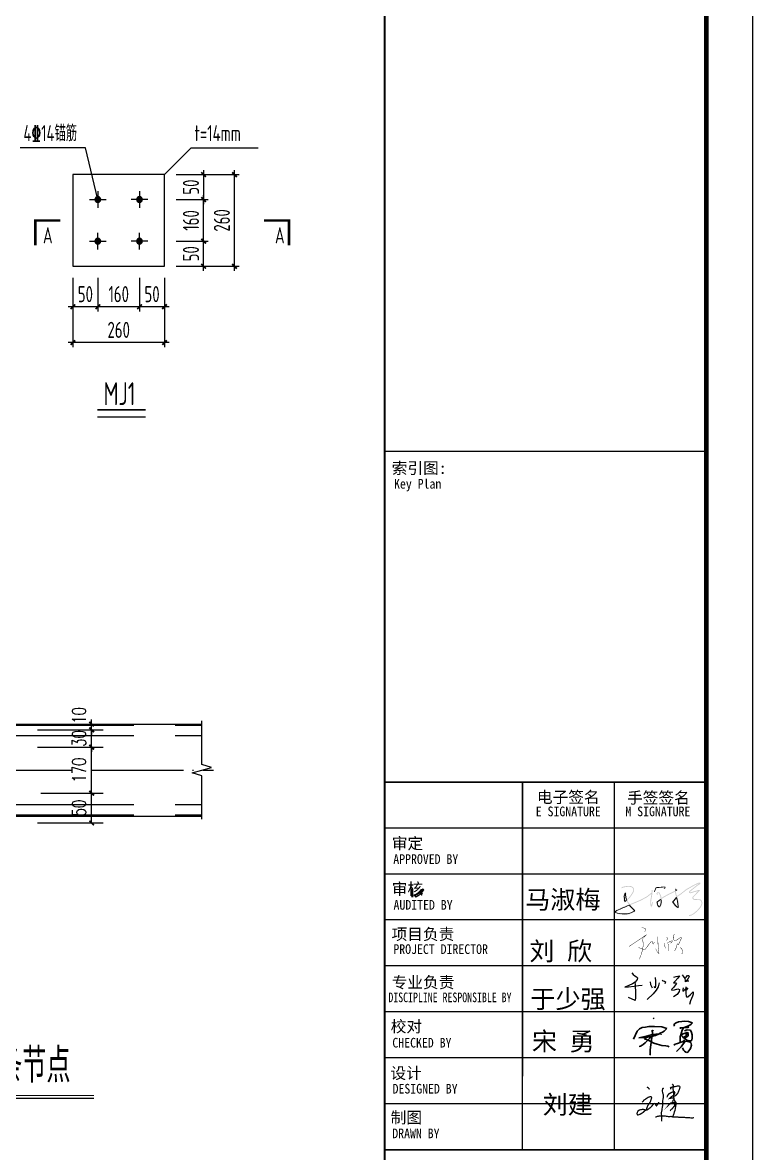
# Model space of a CAD drawing. Extents: x 753177 to 2169292, y -530934 to -273477.
# Drawn here: x 1852903 to 1876718, y -505101 to -468200 of the extents above; entities that cross this region are included whole.
import ezdxf
from ezdxf.enums import TextEntityAlignment as Align

# ---------------------------------------------------------------- set-up
doc = ezdxf.new("R2010")
doc.units = 0
doc.header["$LTSCALE"] = 1500
doc.header["$MEASUREMENT"] = 0
doc.linetypes.add('ACAD_ISO02W100', pattern=[15, 12, -3])
doc.linetypes.add('DOTE', pattern=[2.42, 2, -0.2, 0.02, -0.2])
doc.layers.get('Defpoints').update_dxf_attribs({"color": 252})
for name, color, linetype in [('00-tk', 151, 'Continuous'), ('1', 2, 'Continuous'), ('AXIS', 3, 'Continuous'), ('DIM', 3, 'Continuous'), ('DOTE', 1, 'Continuous'), ('iicon', 7, 'Continuous'), ('NUM', 7, 'Continuous'), ('PUB_TEXT', 7, 'Continuous'), ('TECU', 1, 'Continuous'), ('THIN', 7, 'Continuous'), ('WALL', 7, 'Continuous'), ('XIXIAN', 7, 'Continuous')]:
    doc.layers.add(name, color=color, linetype=linetype)
for name, color, linetype, lineweight in [('TK', 252, 'Continuous', 13), ('TK-签名', 70, 'Continuous', 30), ('功能名称', 255, 'Continuous', 0)]:
    doc.layers.add(name, color=color, linetype=linetype, lineweight=lineweight)
doc.styles.add('_TCH_DIM_T3', font='SIMPLEX', dxfattribs={"width": 0.705882, "bigfont": 'GBCBIG'})
doc.styles.add('DS6HT', font='simhei.ttf', dxfattribs={"width": 0.8})
doc.styles.add('TSSD_Dimension', font='Tssdeng.shx', dxfattribs={"width": 0.7, "bigfont": 'hztxt.shx'})
doc.dimstyles.new('_TCH_ARCH&&150', dxfattribs={"dimtxt": 446.25, "dimasz": 150, "dimexe": 375, "dimexo": 450, "dimgap": 189.375, "dimtad": 1, "dimdec": 0, "dimzin": 0, "dimdsep": 46, "dimtxsty": '_TCH_DIM_T3', "dimblk": 'ARCHTICK', "dimcen": 0.09, "dimclrt": 7, "dimazin": 2, "dimtfac": 1, "dimtdec": 0, "dimtix": 1, "dimtmove": 2, "dimatfit": 3, "dimfxl": 0, "dimtolj": 1, "dimtzin": 0, "dimarcsym": 0})
doc.dimstyles.new('TSSD_150_150', dxfattribs={"dimtxt": 525, "dimasz": 150, "dimexe": 150, "dimexo": 375, "dimgap": 150, "dimtad": 1, "dimdec": 0, "dimzin": 0, "dimdsep": 46, "dimtxsty": 'TSSD_Dimension', "dimblk": 'ARCHTICK', "dimblk1": 'ARCHTICK', "dimblk2": 'ARCHTICK', "dimcen": 0, "dimdle": 150, "dimclrt": 7, "dimadec": 0, "dimazin": 0, "dimtfac": 1, "dimtdec": 0, "dimtix": 1, "dimtmove": 2, "dimatfit": 3, "dimfxl": 0, "dimtolj": 1, "dimtzin": 0, "dimarcsym": 0})

# ---------------------------------------------------------------- blocks, each defined once
blk = doc.blocks.new('_ArchTick')
at = {"color": 0, "linetype": 'ByBlock', "const_width": 0.4}
blk.add_lwpolyline([(-0.5, -0.5), (0.5, 0.5)], dxfattribs=at)
blk = doc.blocks.new('*D724')
at = {"layer": 'Defpoints', "color": 0, "transparency": 16777216}
for p in [(1856719, -476151, 0), (1857534, -476151, 0), (1856719, -477473)]:
    blk.add_point(p, dxfattribs=at)
at = {"layer": 'DIM', "color": 0, "lineweight": -2, "transparency": 16777216}
for p, q in [((1856719, -476526), (1856719, -477623)), ((1857534, -476526), (1857534, -477623)), ((1857684, -477473), (1856569, -477473))]:
    blk.add_line(p, q, dxfattribs=at)
at = {"layer": 'DIM', "color": 0, "lineweight": -2, "transparency": 16777216, "xscale": 150, "yscale": 150, "zscale": 150, "rotation": 180}
blk.add_blockref('_ArchTick', (1856719, -477473), dxfattribs=at)
at = {"layer": 'DIM', "color": 0, "lineweight": -2, "transparency": 16777216, "xscale": 150, "yscale": 150, "zscale": 150}
blk.add_blockref('_ArchTick', (1857534, -477473), dxfattribs=at)
at = {"layer": 'DIM', "color": 7, "transparency": 16777216, "insert": (1857127, -477061), "char_height": 525, "attachment_point": 5, "style": 'TSSD_Dimension'}
blk.add_mtext('\\A1;50', dxfattribs=at)
blk = doc.blocks.new('*D725')
at = {"layer": 'Defpoints', "color": 0, "transparency": 16777216}
for p in [(1854543, -476151, 0), (1857534, -476151, 0), (1854543, -478640)]:
    blk.add_point(p, dxfattribs=at)
at = {"layer": 'DIM', "color": 0, "lineweight": -2, "transparency": 16777216}
for p, q in [((1854543, -476526), (1854543, -478790)), ((1857534, -476526), (1857534, -478790)), ((1857684, -478640), (1854393, -478640))]:
    blk.add_line(p, q, dxfattribs=at)
at = {"layer": 'DIM', "color": 0, "lineweight": -2, "transparency": 16777216, "xscale": 150, "yscale": 150, "zscale": 150, "rotation": 180}
blk.add_blockref('_ArchTick', (1854543, -478640), dxfattribs=at)
at = {"layer": 'DIM', "color": 0, "lineweight": -2, "transparency": 16777216, "xscale": 150, "yscale": 150, "zscale": 150}
blk.add_blockref('_ArchTick', (1857534, -478640), dxfattribs=at)
at = {"layer": 'DIM', "color": 7, "transparency": 16777216, "insert": (1856039, -478227), "char_height": 525, "attachment_point": 5, "style": 'TSSD_Dimension'}
blk.add_mtext('\\A1;260', dxfattribs=at)
blk = doc.blocks.new('*D726')
at = {"layer": 'Defpoints', "color": 0, "transparency": 16777216}
for p in [(1854543, -476151, 0), (1855359, -476151, 0), (1854543, -477473)]:
    blk.add_point(p, dxfattribs=at)
at = {"layer": 'DIM', "color": 0, "lineweight": -2, "transparency": 16777216}
for p, q in [((1854543, -476526), (1854543, -477623)), ((1855359, -476526), (1855359, -477623)), ((1855509, -477473), (1854393, -477473))]:
    blk.add_line(p, q, dxfattribs=at)
at = {"layer": 'DIM', "color": 0, "lineweight": -2, "transparency": 16777216, "xscale": 150, "yscale": 150, "zscale": 150, "rotation": 180}
blk.add_blockref('_ArchTick', (1854543, -477473), dxfattribs=at)
at = {"layer": 'DIM', "color": 0, "lineweight": -2, "transparency": 16777216, "xscale": 150, "yscale": 150, "zscale": 150}
blk.add_blockref('_ArchTick', (1855359, -477473), dxfattribs=at)
at = {"layer": 'DIM', "color": 7, "transparency": 16777216, "insert": (1854951, -477061), "char_height": 525, "attachment_point": 5, "style": 'TSSD_Dimension'}
blk.add_mtext('\\A1;50', dxfattribs=at)
blk = doc.blocks.new('*D727')
at = {"layer": 'Defpoints', "color": 0, "transparency": 16777216}
for p in [(1855359, -476151, 0), (1856719, -476151, 0), (1855359, -477473)]:
    blk.add_point(p, dxfattribs=at)
at = {"layer": 'DIM', "color": 0, "lineweight": -2, "transparency": 16777216}
for p, q in [((1855359, -476526), (1855359, -477623)), ((1856719, -476526), (1856719, -477623)), ((1856869, -477473), (1855209, -477473))]:
    blk.add_line(p, q, dxfattribs=at)
at = {"layer": 'DIM', "color": 0, "lineweight": -2, "transparency": 16777216, "xscale": 150, "yscale": 150, "zscale": 150, "rotation": 180}
blk.add_blockref('_ArchTick', (1855359, -477473), dxfattribs=at)
at = {"layer": 'DIM', "color": 0, "lineweight": -2, "transparency": 16777216, "xscale": 150, "yscale": 150, "zscale": 150}
blk.add_blockref('_ArchTick', (1856719, -477473), dxfattribs=at)
at = {"layer": 'DIM', "color": 7, "transparency": 16777216, "insert": (1856039, -477061), "char_height": 525, "attachment_point": 5, "style": 'TSSD_Dimension'}
blk.add_mtext('\\A1;160', dxfattribs=at)
blk = doc.blocks.new('*D728')
at = {"layer": 'Defpoints', "color": 0, "transparency": 16777216}
for p in [(1857534, -473160, 0), (1857534, -473976, 0), (1858810, -473976)]:
    blk.add_point(p, dxfattribs=at)
at = {"layer": 'DIM', "color": 0, "lineweight": -2, "transparency": 16777216}
for p, q in [((1858810, -473010), (1858810, -474126)), ((1857909, -473160), (1858960, -473160)), ((1857909, -473976), (1858960, -473976))]:
    blk.add_line(p, q, dxfattribs=at)
at = {"layer": 'DIM', "color": 0, "lineweight": -2, "transparency": 16777216, "xscale": 150, "yscale": 150, "zscale": 150}
for p, rotation in [((1858810, -473160), 90), ((1858810, -473976), 270)]:
    blk.add_blockref('_ArchTick', p, dxfattribs=dict(at, rotation=rotation))
at = {"layer": 'DIM', "color": 7, "transparency": 16777216, "insert": (1858397, -473568), "char_height": 525, "attachment_point": 5, "rotation": 90, "style": 'TSSD_Dimension'}
blk.add_mtext('\\A1;50', dxfattribs=at)
blk = doc.blocks.new('*D729')
at = {"layer": 'Defpoints', "color": 0, "transparency": 16777216}
for p in [(1857534, -473976, 0), (1858810, -473976), (1857534, -475335, 0)]:
    blk.add_point(p, dxfattribs=at)
at = {"layer": 'DIM', "color": 0, "lineweight": -2, "transparency": 16777216}
for p, q in [((1857909, -473976), (1858960, -473976)), ((1858810, -475485), (1858810, -473826)), ((1857909, -475335), (1858960, -475335))]:
    blk.add_line(p, q, dxfattribs=at)
at = {"layer": 'DIM', "color": 0, "lineweight": -2, "transparency": 16777216, "xscale": 150, "yscale": 150, "zscale": 150}
for p, rotation in [((1858810, -473976), 90), ((1858810, -475335), 270)]:
    blk.add_blockref('_ArchTick', p, dxfattribs=dict(at, rotation=rotation))
at = {"layer": 'DIM', "color": 7, "transparency": 16777216, "insert": (1858397, -474655), "char_height": 525, "attachment_point": 5, "rotation": 90, "style": 'TSSD_Dimension'}
blk.add_mtext('\\A1;160', dxfattribs=at)
blk = doc.blocks.new('*D730')
at = {"layer": 'Defpoints', "color": 0, "transparency": 16777216}
for p in [(1857534, -475335, 0), (1858810, -475335), (1857534, -476151, 0)]:
    blk.add_point(p, dxfattribs=at)
at = {"layer": 'DIM', "color": 0, "lineweight": -2, "transparency": 16777216}
for p, q in [((1858810, -476301), (1858810, -475185)), ((1857909, -475335), (1858960, -475335)), ((1857909, -476151), (1858960, -476151))]:
    blk.add_line(p, q, dxfattribs=at)
at = {"layer": 'DIM', "color": 0, "lineweight": -2, "transparency": 16777216, "xscale": 150, "yscale": 150, "zscale": 150}
for p, rotation in [((1858810, -475335), 90), ((1858810, -476151), 270)]:
    blk.add_blockref('_ArchTick', p, dxfattribs=dict(at, rotation=rotation))
at = {"layer": 'DIM', "color": 7, "transparency": 16777216, "insert": (1858397, -475743), "char_height": 525, "attachment_point": 5, "rotation": 90, "style": 'TSSD_Dimension'}
blk.add_mtext('\\A1;50', dxfattribs=at)
blk = doc.blocks.new('*D731')
at = {"layer": 'Defpoints', "color": 0, "transparency": 16777216}
for p in [(1857534, -473160, 0), (1859818, -473160), (1857534, -476151, 0)]:
    blk.add_point(p, dxfattribs=at)
at = {"layer": 'DIM', "color": 0, "lineweight": -2, "transparency": 16777216}
for p, q in [((1859818, -476301), (1859818, -473010)), ((1857909, -473160), (1859968, -473160)), ((1857909, -476151), (1859968, -476151))]:
    blk.add_line(p, q, dxfattribs=at)
at = {"layer": 'DIM', "color": 0, "lineweight": -2, "transparency": 16777216, "xscale": 150, "yscale": 150, "zscale": 150}
for p, rotation in [((1859818, -473160), 90), ((1859818, -476151), 270)]:
    blk.add_blockref('_ArchTick', p, dxfattribs=dict(at, rotation=rotation))
at = {"layer": 'DIM', "color": 7, "transparency": 16777216, "insert": (1859406, -474655), "char_height": 525, "attachment_point": 5, "rotation": 90, "style": 'TSSD_Dimension'}
blk.add_mtext('\\A1;260', dxfattribs=at)
blk = doc.blocks.new('*D732')
at = {"layer": 'AXIS', "color": 0, "lineweight": -2, "transparency": 16777216}
for p, q in [((1853500, -493343), (1855531, -493343)), ((1855156, -494318), (1855156, -493343)), ((1853390, -494318), (1855531, -494318))]:
    blk.add_line(p, q, dxfattribs=at)
at = {"layer": 'Defpoints', "color": 0, "transparency": 16777216}
for p in [(1853050, -493343), (1855156, -493343), (1852940, -494318)]:
    blk.add_point(p, dxfattribs=at)
at = {"layer": 'AXIS', "color": 0, "lineweight": -2, "transparency": 16777216, "xscale": 150, "yscale": 150, "zscale": 150}
for p, rotation in [((1855156, -493343), 90), ((1855156, -494318), 270)]:
    blk.add_blockref('_ArchTick', p, dxfattribs=dict(at, rotation=rotation))
at = {"layer": 'AXIS', "color": 7, "transparency": 16777216, "insert": (1854744, -493830), "char_height": 446.2, "attachment_point": 5, "rotation": 90, "style": '_TCH_DIM_T3'}
blk.add_mtext('\\A1;50', dxfattribs=at)
blk = doc.blocks.new('*D733')
at = {"layer": 'AXIS', "color": 0, "lineweight": -2, "transparency": 16777216}
for p, q in [((1853386, -491091), (1855531, -491091)), ((1855156, -491091), (1855156, -490941)), ((1855156, -491279), (1855156, -491091)), ((1854093, -491279), (1855531, -491279)), ((1855156, -491279), (1855156, -491429))]:
    blk.add_line(p, q, dxfattribs=at)
at = {"layer": 'Defpoints', "color": 0, "transparency": 16777216}
for p in [(1852936, -491091), (1855156, -491091), (1853643, -491279)]:
    blk.add_point(p, dxfattribs=at)
at = {"layer": 'AXIS', "color": 0, "lineweight": -2, "transparency": 16777216, "xscale": 150, "yscale": 150, "zscale": 150}
for p, rotation in [((1855156, -491091), 270), ((1855156, -491279), 90)]:
    blk.add_blockref('_ArchTick', p, dxfattribs=dict(at, rotation=rotation))
at = {"layer": 'AXIS', "color": 7, "transparency": 16777216, "insert": (1854744, -490807), "char_height": 446.2, "attachment_point": 5, "rotation": 90, "style": '_TCH_DIM_T3'}
blk.add_mtext('\\A1;10', dxfattribs=at)
blk = doc.blocks.new('*D734')
at = {"layer": 'AXIS', "color": 0, "lineweight": -2, "transparency": 16777216}
for p, q in [((1855156, -491279), (1855156, -491129)), ((1853390, -491279), (1855531, -491279)), ((1855156, -491842), (1855156, -491279)), ((1853390, -491842), (1855531, -491842)), ((1855156, -491842), (1855156, -491992))]:
    blk.add_line(p, q, dxfattribs=at)
at = {"layer": 'Defpoints', "color": 0, "transparency": 16777216}
for p in [(1852940, -491279), (1855156, -491279), (1852940, -491842)]:
    blk.add_point(p, dxfattribs=at)
at = {"layer": 'AXIS', "color": 0, "lineweight": -2, "transparency": 16777216, "xscale": 150, "yscale": 150, "zscale": 150}
for p, rotation in [((1855156, -491279), 270), ((1855156, -491842), 90)]:
    blk.add_blockref('_ArchTick', p, dxfattribs=dict(at, rotation=rotation))
at = {"layer": 'AXIS', "color": 7, "transparency": 16777216, "insert": (1854744, -491560), "char_height": 446.2, "attachment_point": 5, "rotation": 90, "style": '_TCH_DIM_T3'}
blk.add_mtext('\\A1;30', dxfattribs=at)
blk = doc.blocks.new('*D741')
at = {"layer": 'AXIS', "color": 0, "lineweight": -2, "transparency": 16777216}
for p, q in [((1853399, -491842), (1855531, -491842)), ((1855156, -493343), (1855156, -491842)), ((1853510, -493343), (1855531, -493343))]:
    blk.add_line(p, q, dxfattribs=at)
at = {"layer": 'Defpoints', "color": 0, "transparency": 16777216}
for p in [(1852949, -491842), (1855156, -491842), (1853060, -493343)]:
    blk.add_point(p, dxfattribs=at)
at = {"layer": 'AXIS', "color": 0, "lineweight": -2, "transparency": 16777216, "xscale": 150, "yscale": 150, "zscale": 150}
for p, rotation in [((1855156, -491842), 90), ((1855156, -493343), 270)]:
    blk.add_blockref('_ArchTick', p, dxfattribs=dict(at, rotation=rotation))
at = {"layer": 'AXIS', "color": 7, "transparency": 16777216, "insert": (1854744, -492592), "char_height": 446.2, "attachment_point": 5, "rotation": 90, "style": '_TCH_DIM_T3'}
blk.add_mtext('\\A1;170', dxfattribs=at)
blk = doc.blocks.new('A$C7C122B11')
at = {"layer": 'iicon', "color": 13, "const_width": 7.58}
for points in [[(199, 383), (301, 455)], [(244, 611), (279, 605)], [(322, 465), (255, 393)], [(279, 605), (315, 591)], [(321, 572), (298, 526)], [(301, 455), (344, 476)], [(315, 591), (321, 572)], [(554, 440), (553, 381)], [(858, 469), (850, 439)], [(850, 439), (850, 403)], [(872, 485), (858, 469)], [(0, 251), (101, 316)], [(101, 316), (199, 383)], [(180, 234), (214, 214)], [(214, 214), (249, 201)], [(270, 260), (254, 164)], [(255, 393), (267, 338)], [(267, 338), (270, 260)], [(312, 200), (331, 220)], [(331, 220), (382, 295)], [(382, 295), (411, 328)], [(411, 328), (434, 349)], [(434, 349), (448, 349)], [(448, 349), (455, 315)], [(455, 315), (462, 292)], [(462, 292), (485, 335)], [(553, 381), (555, 298)], [(555, 298), (561, 212)], [(674, 309), (686, 266)], [(686, 266), (692, 224)], [(692, 224), (692, 211)], [(718, 416), (741, 413)], [(745, 400), (719, 368)], [(726, 309), (755, 327)], [(741, 413), (745, 400)], [(755, 327), (790, 346)], [(756, 296), (765, 257)], [(762, 218), (762, 180)], [(765, 257), (762, 218)], [(790, 346), (817, 357)], [(826, 342), (799, 315)], [(817, 357), (835, 356)], [(835, 356), (826, 342)], [(850, 403), (863, 373)], [(863, 373), (876, 363)], [(876, 363), (897, 363)], [(909, 233), (892, 201)], [(897, 363), (924, 382)], [(921, 283), (909, 233)], [(923, 311), (921, 283)], [(924, 382), (974, 414)], [(951, 294), (937, 279)], [(971, 334), (951, 294)], [(991, 378), (971, 334)], [(974, 414), (997, 421)], [(980, 231), (1007, 207)], [(1010, 411), (991, 378)], [(997, 421), (1010, 411)], [(220, 61), (189, 0)], [(254, 164), (220, 61)], [(249, 201), (284, 195)], [(284, 195), (312, 200)], [(535, 158), (509, 209)], [(575, 108), (535, 158)], [(561, 212), (572, 134)], [(572, 134), (575, 108)], [(762, 180), (763, 160)], [(892, 201), (876, 164)], [(1033, 121), (1002, 119)], [(1007, 207), (1028, 171)], [(1028, 171), (1033, 146)], [(1033, 146), (1033, 121)]]:
    blk.add_lwpolyline(points, dxfattribs=at)
blk = doc.blocks.new('A$C26561F03')
at = {"layer": 'WALL'}
for p, q in [((150, 688), (177, 655)), ((177, 655), (214, 628)), ((214, 628), (252, 600)), ((216, 496), (223, 419)), ((268, 546), (224, 488)), ((252, 600), (277, 584)), ((277, 584), (268, 546)), ((550, 496), (561, 437)), ((662, 590), (665, 508)), ((665, 508), (669, 415)), ((810, 531), (834, 516)), ((834, 516), (863, 508)), ((863, 508), (884, 493)), ((884, 493), (880, 471)), ((1084, 500), (1061, 471)), ((1068, 593), (1118, 614)), ((1150, 572), (1084, 500)), ((1118, 614), (1187, 628)), ((1187, 628), (1150, 572)), ((1246, 649), (1268, 615)), ((1268, 615), (1304, 564)), ((1304, 564), (1309, 523)), ((1307, 568), (1333, 598)), ((1309, 523), (1308, 495)), ((1343, 524), (1316, 499)), ((1316, 499), (1363, 515)), ((1333, 598), (1360, 635)), ((1377, 566), (1343, 524)), ((1360, 635), (1394, 635)), ((1363, 515), (1390, 517)), ((1397, 608), (1377, 566)), ((1394, 635), (1397, 608)), ((88, 412), (0, 376)), ((0, 376), (76, 385)), ((76, 385), (204, 403)), ((166, 452), (88, 412)), ((224, 488), (166, 452)), ((204, 403), (295, 415)), ((223, 419), (231, 254)), ((231, 254), (231, 157)), ((295, 415), (378, 424)), ((561, 437), (583, 381)), ((583, 381), (597, 366)), ((680, 311), (616, 235)), ((660, 364), (640, 392)), ((669, 415), (660, 364)), ((725, 389), (680, 311)), ((749, 474), (725, 389)), ((880, 471), (867, 448)), ((1057, 371), (1016, 328)), ((1016, 328), (1022, 313)), ((1022, 313), (1078, 322)), ((1120, 459), (1057, 371)), ((1061, 471), (1109, 474)), ((1078, 322), (1153, 340)), ((1109, 474), (1120, 459)), ((1181, 286), (1135, 221)), ((1153, 340), (1188, 328)), ((1188, 328), (1181, 286)), ((1271, 364), (1258, 328)), ((1258, 328), (1263, 293)), ((1263, 293), (1289, 314)), ((1289, 314), (1309, 338)), ((1309, 338), (1344, 361)), ((1328, 304), (1325, 232)), ((1328, 304), (1332, 359)), ((1357, 326), (1328, 304)), ((1332, 359), (1335, 388)), ((1344, 361), (1362, 360)), ((1365, 339), (1357, 326)), ((1362, 360), (1365, 339)), ((1427, 221), (1472, 263)), ((1472, 263), (1484, 279)), ((1484, 279), (1486, 229)), ((222, 89), (81, 156)), ((231, 157), (222, 89)), ((616, 235), (483, 114)), ((1135, 221), (1058, 166)), ((1325, 232), (1330, 189)), ((1330, 189), (1340, 165)), ((1340, 165), (1370, 167)), ((1370, 167), (1427, 221)), ((1429, 80), (1406, 0)), ((1474, 180), (1429, 80)), ((1486, 229), (1474, 180))]:
    blk.add_line(p, q, dxfattribs=at)
blk = doc.blocks.new('20150828165454')
h = blk.add_hatch(color=256)
h.paths.add_polyline_path([(-4440, 30), (-4590, 65), (-4738, 73), (-4862, 73), (-4992, 72), (-5125, 52), (-5266, 37), (-5393, 13), (-5517, -12), (-5636, -56), (-5741, -115), (-5764, -162), (-5753, -202), (-5720, -224), (-5687, -211), (-5590, -156), (-5487, -118), (-5372, -95), (-5250, -72), (-5111, -57), (-4983, -38), (-4861, -37), (-4741, -37), (-4606, -44), (-4481, -73), (-4396, -123), (-4309, -200), (-4258, -277), (-4228, -372), (-4222, -432), (-4226, -493), (-4256, -619), (-4303, -715), (-4397, -874), (-4482, -1002), (-4524, -1077), (-4590, -1174), (-4663, -1268), (-4809, -1452), (-5015, -1664), (-5034, -1609), (-5089, -1342), (-5123, -1119), (-5136, -855), (-5186, -665), (-5310, -733), (-5417, -938), (-5505, -1249), (-5497, -1579), (-5468, -1849), (-5423, -2020), (-5307, -2086), (-5075, -1883), (-5061, -1869), (-5023, -1980), (-4920, -2172), (-4812, -2296), (-4775, -2346), (-4907, -2394), (-5121, -2478), (-5344, -2571), (-5520, -2636), (-5732, -2723), (-5969, -2837), (-6203, -2949), (-6416, -3043), (-6581, -3165), (-6703, -3245), (-6753, -3389), (-6543, -3484), (-6306, -3571), (-6047, -3628), (-5675, -3683), (-5346, -3696), (-4984, -3674), (-4626, -3589), (-4404, -3489), (-4020, -3309), (-3956, -3186), (-3956, -3088), (-4121, -2902), (-4378, -2661), (-4537, -2481), (-4598, -2400), (-4501, -2365), (-4236, -2257), (-3766, -2061), (-3213, -1827), (-2411, -1391), (-2174, -1208), (-2003, -1066), (-1843, -939), (-1870, -1118), (-1916, -1391), (-1963, -1659), (-1997, -1943), (-2000, -2196), (-1987, -2394), (-1897, -2716), (-1739, -2464), (-1664, -2061), (-1660, -2046), (-1673, -2009), (-1704, -2000), (-1735, -2006), (-1772, -2040), (-1844, -2423), (-1858, -2447), (-1878, -2376), (-1890, -2193), (-1887, -1950), (-1854, -1675), (-1808, -1409), (-1762, -1135), (-1727, -907), (-1723, -906), (-1721, -872), (-1721, -871), (-1703, -509, 0.9997794), (-1812, -503), (-1829, -818), (-1884, -831), (-2072, -981), (-2243, -1122), (-2471, -1298), (-3261, -1728), (-3808, -1959), (-4278, -2155), (-4541, -2262), (-4667, -2307), (-4727, -2228), (-4828, -2109), (-4922, -1935), (-4975, -1781), (-4727, -1525), (-4576, -1336), (-4501, -1239), (-4430, -1135), (-4388, -1059), (-4304, -932), (-4206, -767), (-4152, -656), (-4116, -509), (-4112, -430), (-4119, -351), (-4158, -229), (-4225, -127), (-4331, -33)])
h.paths.add_polyline_path([(-5250, -856), (-5246, -872), (-5233, -1130), (-5198, -1361), (-5140, -1638), (-5101, -1752), (-5151, -1803), (-5320, -1952), (-5328, -1947), (-5360, -1829), (-5387, -1572), (-5395, -1263), (-5314, -979)], flags=16)
h.paths.add_polyline_path([(-4706, -2439), (-4622, -2551), (-4457, -2737), (-4200, -2979), (-4066, -3130), (-4066, -3160), (-4100, -3226), (-4450, -3389), (-4661, -3484), (-5000, -3565), (-5347, -3585), (-5665, -3573), (-6027, -3519), (-6275, -3465), (-6502, -3382), (-6616, -3330), (-6611, -3316), (-6519, -3255), (-6360, -3139), (-6157, -3049), (-5921, -2936), (-5688, -2824), (-5479, -2739), (-5303, -2673), (-5080, -2580), (-4869, -2497)], flags=16)
blk.add_hatch(color=256).paths.add_polyline_path([(-168, -111), (-139, -122), (-168, -209), (-178, -172), (-217, -188), (-241, -231), (-240, -253), (-228, -276), (-200, -294), (-168, -302), (-115, -297), (-77, -292), (-54, -271), (-64, -244), (0, -55), (-152, 0), (-457, -20), (-795, -59), (-1146, -70), (-1281, -116), (-1343, -253), (-1500, -603), (-1494, -694), (-1442, -689), (-1397, -663), (-1400, -648), (-1243, -299), (-1200, -205), (-1126, -179), (-787, -168), (-448, -130)])
h = blk.add_hatch(color=256)
h.paths.add_polyline_path([(-688, -999), (-758, -854), (-875, -743), (-1035, -731), (-1201, -885), (-1136, -1058), (-1108, -1080), (-1080, -1087), (-1031, -1082), (-1031, -1038), (-1033, -1019), (-1072, -915), (-995, -844), (-922, -850), (-848, -920), (-789, -1044), (-688, -1286), (-658, -1498), (-642, -1566), (-853, -1712), (-1191, -1986), (-1209, -2083), (-1177, -2315), (-1093, -2534), (-846, -2791), (-664, -2671), (-615, -2561), (-516, -2337), (-480, -2070), (-489, -1817), (-511, -1642), (-518, -1613), (-479, -1586), (-165, -1385), (192, -1191), (537, -1003), (1087, -738), (1231, -674), (1250, -797), (1292, -1025), (1329, -1168), (1390, -1315), (1395, -1327), (1306, -1404), (1156, -1569), (983, -1775), (814, -1969), (842, -2080), (917, -2204), (1145, -2513), (1400, -2745), (1622, -2852), (1738, -2764), (1754, -2564), (1717, -2283), (1677, -1889), (1607, -1705), (1537, -1400), (1523, -1361), (1651, -1250), (1970, -1051), (2327, -770), (2760, -428), (2899, -354), (3238, -160), (3696, 101), (3975, 242), (4325, 379), (4403, 392), (4098, 197), (3764, -67), (3426, -339), (3128, -580), (3036, -733), (3084, -838), (3231, -876), (4286, -573), (4170, -677), (3520, -1353), (3490, -1494), (3543, -1600), (3652, -1703), (3791, -1744), (4210, -1764), (4485, -1782), (4603, -1871), (4653, -1995), (4701, -2170), (4651, -2340), (4517, -2625), (4351, -2851), (4045, -3162), (3802, -3368), (3636, -3501), (3516, -3583), (3351, -3668), (3136, -3711), (3117, -3707), (3087, -3712), (3058, -3730), (3044, -3762), (3044, -3803), (3072, -3829), (3115, -3829), (3158, -3819), (3388, -3773), (3573, -3678), (3701, -3590), (3872, -3453), (4120, -3243), (4435, -2922), (4612, -2681), (4754, -2379), (4815, -2171), (4757, -1960), (4694, -1802), (4525, -1674), (4216, -1654), (3809, -1635), (3708, -1605), (3633, -1534), (3606, -1480), (3621, -1406), (4246, -756), (4499, -531), (4400, -447), (4272, -463), (3230, -762), (3162, -745), (3160, -740), (3213, -654), (3495, -425), (3832, -153), (4162, 107), (4528, 341), (4539, 495), (4415, 505), (4296, 485), (3930, 343), (3644, 198), (3183, -65), (2846, -258), (2700, -335), (2259, -684), (1907, -961), (1585, -1162), (1483, -1251), (1434, -1133), (1400, -1002), (1358, -778), (1335, -627), (1338, -626), (1600, -468), (1348, -242), (1207, -133), (1215, -560), (1041, -638), (487, -905), (139, -1094), (-221, -1290), (-540, -1495), (-545, -1498), (-550, -1478), (-581, -1257)])
h.paths.add_polyline_path([(-617, -1682), (-599, -1826), (-590, -2065), (-623, -2307), (-715, -2516), (-752, -2596), (-830, -2649), (-998, -2474), (-1070, -2287), (-1098, -2086), (-1090, -2046), (-787, -1800)], flags=16)
h.paths.add_polyline_path([(935, -1998), (1066, -1847), (1239, -1641), (1383, -1483), (1433, -1440), (1501, -1737), (1569, -1915), (1608, -2296), (1643, -2567), (1632, -2706), (1609, -2724), (1462, -2653), (1227, -2439), (1009, -2142), (945, -2037)], flags=16)
h.paths.add_polyline_path([(1324, -506), (1321, -366), (1416, -451)], flags=16)
for points in [[(-5246, -872), (-5233, -1130), (-5198, -1361), (-5140, -1638), (-5101, -1752), (-5151, -1803), (-5320, -1952), (-5328, -1947), (-5360, -1829), (-5387, -1572), (-5395, -1263), (-5314, -979), (-5250, -856)], [(1383, -1483), (1433, -1440), (1501, -1737), (1569, -1915), (1608, -2296), (1643, -2567), (1632, -2706), (1609, -2724), (1462, -2653), (1227, -2439), (1009, -2142), (945, -2037), (935, -1998), (1066, -1847), (1239, -1641)], [(1321, -366), (1324, -506), (1416, -451)], [(-4869, -2497), (-4706, -2439), (-4622, -2551), (-4457, -2737), (-4200, -2979), (-4066, -3130), (-4066, -3160), (-4100, -3226), (-4450, -3389), (-4661, -3484), (-5000, -3565), (-5347, -3585), (-5665, -3573), (-6027, -3519), (-6275, -3465), (-6502, -3382), (-6616, -3330), (-6611, -3316), (-6519, -3255), (-6360, -3139), (-6157, -3049), (-5921, -2936), (-5688, -2824), (-5479, -2739), (-5303, -2673), (-5080, -2580)], [(-617, -1682), (-599, -1826), (-590, -2065), (-623, -2307), (-715, -2516), (-752, -2596), (-830, -2649), (-998, -2474), (-1070, -2287), (-1098, -2086), (-1090, -2046), (-787, -1800)]]:
    blk.add_lwpolyline(points, close=True)
blk = doc.blocks.new('A$C16496DF1')
at = {"layer": '00-tk'}
for p, q in [((178350, 126150), (178350, 0)), ((166350, 124650), (166350, 1500)), ((176850, 124650), (176850, 1500)), ((166350, 48750), (176850, 48750)), ((166350, 37950), (176850, 37950)), ((166350, 37950), (176850, 37950)), ((166350, 37950), (176850, 37950)), ((166350, 37950), (176850, 37950)), ((166350, 37950), (176850, 37950)), ((176850, 37950), (166350, 37950)), ((176850, 37950), (166350, 37950)), ((176850, 37950), (166350, 37950)), ((166350, 37950), (176850, 37950)), ((170850, 25950), (170850, 37950)), ((170850, 37950), (170850, 28350)), ((173850, 25950), (173850, 37950)), ((173850, 28350), (173850, 37950)), ((176850, 36450), (166350, 36450)), ((176850, 34950), (166350, 34950)), ((176850, 34950), (166350, 34950)), ((167273, 34460), (167232, 34450)), ((167232, 34450), (167232, 34304)), ((167273, 34304), (167273, 34460)), ((167490, 34336), (167462, 34313)), ((167505, 34352), (167490, 34336)), ((167533, 34382), (167505, 34352)), ((167555, 34409), (167533, 34382)), ((167556, 34412), (167555, 34409)), ((167576, 34446), (167556, 34412)), ((167556, 34344), (167581, 34376)), ((167588, 34314), (167556, 34344)), ((167581, 34460), (167576, 34446)), ((167614, 34441), (167581, 34460)), ((167581, 34376), (167601, 34403)), ((167601, 34403), (167604, 34408)), ((167604, 34408), (167629, 34435)), ((167629, 34435), (167614, 34441)), ((167232, 34253), (167230, 34214)), ((167230, 34214), (167275, 34214)), ((167232, 34304), (167233, 34290)), ((167233, 34290), (167232, 34253)), ((167273, 34266), (167273, 34304)), ((167274, 34228), (167273, 34266)), ((167275, 34214), (167274, 34228)), ((167365, 34259), (167328, 34246)), ((167328, 34246), (167337, 34237)), ((167337, 34237), (167359, 34208)), ((167359, 34208), (167385, 34219)), ((167399, 34274), (167365, 34259)), ((167385, 34219), (167419, 34235)), ((167429, 34291), (167399, 34274)), ((167419, 34235), (167440, 34248)), ((167462, 34313), (167429, 34291)), ((167440, 34248), (167471, 34269)), ((167471, 34269), (167496, 34287)), ((167496, 34287), (167526, 34314)), ((167526, 34314), (167588, 34314)), ((176850, 33450), (166350, 33450)), ((176850, 33450), (166350, 33450)), ((176850, 31950), (166350, 31950)), ((176850, 31950), (166350, 31950)), ((176850, 30450), (166350, 30450)), ((176850, 30450), (166350, 30450)), ((176850, 28950), (166350, 28950)), ((176850, 28950), (166350, 28950)), ((176850, 27450), (166350, 27450)), ((176850, 27450), (166350, 27450)), ((166350, 25950), (176850, 25950)), ((166350, 25950), (176850, 25950)), ((176850, 25950), (166350, 25950)), ((176850, 25950), (166350, 25950))]:
    blk.add_line(p, q, dxfattribs=at)
at = {"layer": '00-tk', "const_width": 150}
blk.add_lwpolyline([(3750, 124650), (176850, 124650), (176850, 1500), (3750, 1500)], close=True, dxfattribs=at)
at = {"layer": '00-tk', "const_width": 75}
blk.add_lwpolyline([(166350, 1500), (166350, 124650)], dxfattribs=at)
at = {"layer": 'AXIS', "color": 1, "ltscale": 1000, "const_width": 42}
for points in [[(175703, 27933), (175682, 27951), (175676, 27971), (175695, 27988), (175743, 28000), (175788, 28008), (175853, 28019), (175881, 28027), (175912, 28032), (175943, 28035), (175975, 28025), (175988, 28000), (175976, 27955), (175968, 27916), (175943, 27866), (175919, 27800), (175850, 27724), (175827, 27713), (175816, 27704), (175769, 27709), (175757, 27716)], [(175738, 28105), (175753, 28077), (175768, 28058), (175769, 28031), (175772, 28021), (175775, 28005), (175760, 27963), (175764, 27909), (175774, 27887), (175775, 27873), (175773, 27842), (175781, 27739), (175774, 27709), (175787, 27622), (175798, 27579), (175811, 27559), (175838, 27516), (175867, 27474), (175863, 27437), (175849, 27397), (175844, 27348), (175825, 27238), (175804, 27191), (175782, 27105), (175754, 27038)], [(174750, 27508), (174788, 27535), (174802, 27565), (174828, 27581), (174865, 27605), (174895, 27627), (174923, 27646), (174953, 27664), (174984, 27677), (175019, 27686), (175044, 27682), (175055, 27669), (175061, 27647), (175054, 27622), (175024, 27528), (175018, 27515), (175001, 27486), (174989, 27467), (174965, 27434), (174942, 27403), (174912, 27334), (174907, 27312), (174888, 27270), (174858, 27237), (174836, 27221), (174811, 27198), (174780, 27168), (174749, 27149), (174713, 27125), (174666, 27105), (174641, 27093), (174605, 27088), (174596, 27101), (174586, 27132), (174590, 27158), (174602, 27188), (174625, 27228), (174649, 27242), (174677, 27253), (174736, 27265), (174778, 27270), (174820, 27263), (174864, 27243), (174895, 27245), (174921, 27256), (174974, 27293), (175036, 27340), (175083, 27396), (175120, 27442), (175147, 27463), (175183, 27445), (175193, 27422), (175198, 27405), (175223, 27386), (175235, 27407), (175257, 27434), (175275, 27459), (175293, 27501), (175293, 27501), (175295, 27512)], [(174908, 28001), (174933, 27984), (174957, 27969), (174970, 27951), (174986, 27931), (174992, 27921)], [(175457, 27971), (175422, 27945), (175422, 27945), (175413, 27892), (175413, 27864), (175417, 27837), (175424, 27809), (175439, 27758), (175444, 27701), (175444, 27655), (175428, 27583), (175422, 27479), (175424, 27433), (175419, 27381), (175406, 27310), (175393, 27214), (175378, 27163), (175391, 27014), (175384, 26926), (175386, 26891), (175387, 26877)], [(175566, 27661), (175574, 27706), (175605, 27752), (175641, 27788), (175718, 27825), (175757, 27838), (175780, 27844), (175803, 27844), (175819, 27808), (175796, 27752), (175757, 27716), (175697, 27677), (175665, 27646), (175647, 27628), (175711, 27638), (175774, 27647), (175788, 27640), (175787, 27590), (175743, 27545), (175733, 27520), (175703, 27487), (175670, 27462), (175642, 27443), (175623, 27418), (175685, 27473), (175733, 27482), (175772, 27495), (175811, 27499), (175841, 27494), (175814, 27438), (175812, 27387), (175777, 27348), (175737, 27295), (175697, 27263), (175677, 27240), (175669, 27218)], [(175182, 27010), (175235, 27037), (175291, 27049), (175387, 27052), (175433, 27056), (175480, 27055), (175557, 27044), (175618, 27033), (175698, 27039), (175721, 27033), (175760, 27019), (175814, 27023), (175856, 27025), (175925, 27017), (175962, 27009), (176019, 27006), (176068, 27009), (176115, 27009), (176167, 27004), (176229, 27000), (176296, 26996), (176341, 26993), (176393, 26992), (176426, 26995), (176443, 26996)]]:
    blk.add_lwpolyline(points, dxfattribs=at)
at = {"layer": 'TK-签名'}
for p, q in [((174590, 29823), (174663, 29896)), ((174663, 29896), (174755, 29938)), ((174755, 29938), (174866, 29958)), ((174866, 29958), (174975, 29977)), ((174975, 29977), (175055, 29977)), ((175055, 29977), (175157, 29977)), ((175141, 30252), (175110, 30221)), ((175157, 29977), (175395, 29967)), ((175395, 29967), (175554, 29911)), ((175554, 29911), (175474, 29820)), ((175793, 30037), (175809, 30062)), ((175799, 30005), (175793, 30037)), ((175811, 29983), (175799, 30005)), ((175809, 30062), (175868, 30098)), ((175868, 30098), (175943, 30128)), ((175943, 30128), (176051, 30143)), ((176002, 29926), (175984, 29919)), ((175984, 29919), (176015, 29916)), ((176124, 29947), (176002, 29926)), ((176015, 29916), (176074, 29927)), ((176051, 30143), (176140, 30145)), ((176099, 29928), (176061, 29860)), ((176074, 29927), (176231, 29961)), ((176238, 29942), (176099, 29928)), ((176215, 29979), (176124, 29947)), ((176140, 30145), (176261, 30138)), ((176305, 30018), (176215, 29979)), ((176231, 29961), (176273, 29954)), ((176273, 29954), (176238, 29942)), ((176261, 30138), (176394, 30095)), ((176354, 30048), (176305, 30018)), ((176394, 30095), (176354, 30048)), ((174467, 29561), (174590, 29823)), ((174717, 29614), (174646, 29601)), ((174646, 29601), (174649, 29607)), ((174649, 29607), (174890, 29663)), ((174804, 29612), (174717, 29614)), ((174899, 29620), (174804, 29612)), ((174813, 29563), (174844, 29574)), ((174844, 29574), (174995, 29504)), ((174890, 29663), (175044, 29698)), ((174976, 29633), (174899, 29620)), ((174992, 29585), (174931, 29516)), ((175072, 29649), (174976, 29633)), ((175047, 29662), (174992, 29585)), ((175086, 29773), (175037, 29379)), ((175044, 29698), (175202, 29726)), ((175130, 29665), (175072, 29649)), ((175076, 29855), (175075, 29836)), ((175075, 29836), (175084, 29823)), ((175093, 29841), (175076, 29855)), ((175084, 29823), (175086, 29773)), ((175120, 29832), (175093, 29841)), ((175190, 29682), (175130, 29665)), ((175285, 29721), (175190, 29682)), ((175202, 29726), (175330, 29736)), ((175343, 29752), (175285, 29721)), ((175330, 29736), (175372, 29722)), ((175417, 29791), (175343, 29752)), ((175374, 29710), (175369, 29714)), ((175372, 29722), (175374, 29710)), ((175474, 29820), (175417, 29791)), ((175995, 29633), (175994, 29479)), ((176003, 29665), (175995, 29633)), ((176015, 29702), (176003, 29665)), ((176061, 29860), (176015, 29702)), ((176034, 29693), (176050, 29715)), ((176050, 29668), (176034, 29693)), ((176050, 29715), (176087, 29735)), ((176076, 29640), (176050, 29668)), ((176104, 29604), (176076, 29640)), ((176087, 29735), (176156, 29752)), ((176158, 29568), (176104, 29604)), ((176152, 29648), (176113, 29630)), ((176113, 29630), (176211, 29640)), ((176139, 29563), (176131, 29548)), ((176173, 29613), (176139, 29563)), ((176140, 29838), (176220, 29869)), ((176201, 29688), (176152, 29648)), ((176156, 29752), (176187, 29759)), ((176212, 29533), (176158, 29568)), ((176184, 29652), (176173, 29613)), ((176189, 29710), (176184, 29652)), ((176187, 29759), (176239, 29765)), ((176196, 29754), (176189, 29710)), ((176197, 29793), (176196, 29754)), ((176202, 29795), (176197, 29793)), ((176241, 29731), (176201, 29688)), ((176230, 29773), (176202, 29795)), ((176211, 29640), (176245, 29662)), ((176283, 29502), (176212, 29533)), ((176220, 29869), (176334, 29854)), ((176245, 29751), (176230, 29773)), ((176239, 29765), (176267, 29760)), ((176267, 29760), (176241, 29731)), ((176256, 29714), (176245, 29751)), ((176245, 29662), (176258, 29681)), ((176258, 29681), (176256, 29714)), ((176334, 29854), (176367, 29779)), ((176375, 29530), (176342, 29506)), ((176367, 29779), (176385, 29701)), ((176386, 29603), (176375, 29530)), ((176385, 29701), (176386, 29603)), ((174694, 29332), (174659, 29318)), ((174752, 29362), (174694, 29332)), ((174791, 29389), (174752, 29362)), ((174847, 29437), (174791, 29389)), ((174931, 29516), (174847, 29437)), ((174995, 29504), (175133, 29434)), ((175017, 29216), (175014, 29119)), ((175037, 29379), (175017, 29216)), ((175133, 29434), (175239, 29393)), ((175239, 29393), (175395, 29357)), ((175395, 29357), (175528, 29342)), ((175528, 29342), (175586, 29331)), ((175586, 29331), (175612, 29321)), ((175612, 29321), (175638, 29309)), ((175785, 29361), (175829, 29396)), ((175829, 29396), (175904, 29424)), ((175898, 29180), (175875, 29163)), ((175945, 29234), (175898, 29180)), ((175904, 29424), (176029, 29467)), ((175992, 29278), (175945, 29234)), ((176025, 29314), (175992, 29278)), ((176074, 29373), (176025, 29314)), ((176029, 29467), (176080, 29480)), ((176065, 29454), (176083, 29481)), ((176079, 29255), (176072, 29276)), ((176115, 29427), (176074, 29373)), ((176087, 29236), (176079, 29255)), ((176080, 29480), (176149, 29491)), ((176083, 29481), (176111, 29502)), ((176105, 29200), (176087, 29236)), ((176130, 29167), (176105, 29200)), ((176111, 29502), (176146, 29504)), ((176146, 29469), (176115, 29427)), ((176176, 29136), (176130, 29167)), ((176146, 29504), (176161, 29490)), ((176161, 29490), (176146, 29469)), ((176149, 29491), (176233, 29483)), ((176233, 29483), (176290, 29471)), ((176275, 29175), (176245, 29133)), ((176308, 29222), (176275, 29175)), ((176342, 29506), (176283, 29502)), ((176290, 29471), (176337, 29453)), ((176338, 29279), (176308, 29222)), ((176337, 29453), (176353, 29404)), ((176355, 29332), (176338, 29279)), ((176353, 29404), (176363, 29366)), ((176363, 29366), (176355, 29332)), ((175015, 29058), (175007, 29040)), ((175014, 29119), (175015, 29058)), ((176206, 29123), (176176, 29136)), ((176245, 29133), (176206, 29123))]:
    blk.add_line(p, q, dxfattribs=at)
for name, p, xscale, yscale, zscale in [('20150828165454', (175518, 34542), 0.2499999997671694, 0.2499999997671694, 0.2499999997671694), ('A$C7C122B11', (174327, 32162), 1.698991545126773, 1.698991545126773, 1.698991545126773)]:
    blk.add_blockref(name, p, dxfattribs=dict(xscale=xscale, yscale=yscale, zscale=zscale))
at = {"color": 1, "xscale": 1.5, "yscale": 1.5, "zscale": 1.5}
blk.add_blockref('A$C26561F03', (174189, 30690), dxfattribs=at)
at = {"layer": '00-tk', "style": 'DS6HT'}
for s, p in [('索引图:', (166581, 48008)), ('电子签名', (171318, 37272)), ('手签签名', (174260, 37253)), ('审定', (166583, 35763)), ('审核', (166582, 34278)), ('项目负责', (166576, 32800)), ('专业负责', (166579, 31227)), ('校对', (166549, 29788)), ('设计', (166539, 28267)), ('制图', (166545, 26817))]:
    blk.add_text(s, height=375, dxfattribs=at).set_placement(p)
for s, width, p in [('Key Plan', 0.9, (166655, 47527)), ('E SIGNATURE', 0.9, (171280, 36837)), ('M SIGNATURE', 0.9, (174205, 36837)), ('APPROVED BY', 0.9, (166631, 35280)), ('AUDITED BY', 0.9, (166639, 33786)), ('PROJECT DIRECTOR', 0.9, (166634, 32342)), ('DISCIPLINE RESPONSIBLE BY', 0.75, (166471, 30768)), ('CHECKED BY', 0.9, (166601, 29289)), ('DESIGNED BY', 0.9, (166608, 27787)), ('DRAWN BY', 0.9, (166598, 26330))]:
    blk.add_text(s, height=315, dxfattribs=dict(at, width=width)).set_placement(p)
at = {"layer": '功能名称', "color": 7, "style": 'DS6HT'}
blk.add_text('马淑梅 ', height=600, dxfattribs=at).set_placement((172370, 33816, -1032246), align=Align.CENTER)
for s, p in [('刘 欣', (171074, 32134)), ('于少强', (171105, 30571)), ('宋 勇', (171156, 29192)), ('刘建', (171506, 27129))]:
    blk.add_text(s, height=600, dxfattribs=at).set_placement(p)

msp = doc.modelspace()

# ---------------------------------------------------------------- hatches: boundary and pattern name
at = {"layer": 'XIXIAN', "linetype": 'ByBlock'}
h = msp.add_hatch(color=256, dxfattribs=at)
h.paths.add_polyline_path([(1855453.9, -473975.6, 0.4131785), (1855359, -473880.4), (1855359, -473975.6)])
h.paths.add_polyline_path([(1855453.9, -473975.6), (1855359, -473975.6), (1855359, -474070.7, 0.4131785)])
h.paths.add_polyline_path([(1855359, -474070.7), (1855359, -473975.6), (1855263.5, -473975.6, 0.4152494)])
h.paths.add_polyline_path([(1855359, -473975.6), (1855359, -473880.4, 0.4152494), (1855263.5, -473975.6)])
h = msp.add_hatch(color=256, dxfattribs=at)
h.paths.add_polyline_path([(1856623.8, -473975.6, -0.4131785), (1856718.7, -473880.4), (1856718.7, -473975.6)])
h.paths.add_polyline_path([(1856623.8, -473975.6), (1856718.7, -473975.6), (1856718.7, -474070.7, -0.4131785)])
h.paths.add_polyline_path([(1856718.7, -474070.7), (1856718.7, -473975.6), (1856814.2, -473975.6, -0.4152494)])
h.paths.add_polyline_path([(1856718.7, -473975.6), (1856718.7, -473880.4, -0.4152494), (1856814.2, -473975.6)])
h = msp.add_hatch(color=256, dxfattribs=at)
h.paths.add_polyline_path([(1855453.9, -475335.2, -0.4131785), (1855359, -475430.4), (1855359, -475335.2)])
h.paths.add_polyline_path([(1855453.9, -475335.2), (1855359, -475335.2), (1855359, -475240, -0.4131785)])
h.paths.add_polyline_path([(1855359, -475240), (1855359, -475335.2), (1855263.5, -475335.2, -0.4152494)])
h.paths.add_polyline_path([(1855359, -475335.2), (1855359, -475430.4, -0.4152494), (1855263.5, -475335.2)])
h = msp.add_hatch(color=256, dxfattribs=at)
h.paths.add_polyline_path([(1856623.8, -475335.2, 0.4131785), (1856718.7, -475430.4), (1856718.7, -475335.2)])
h.paths.add_polyline_path([(1856623.8, -475335.2), (1856718.7, -475335.2), (1856718.7, -475240, 0.4131785)])
h.paths.add_polyline_path([(1856718.7, -475240), (1856718.7, -475335.2), (1856814.2, -475335.2, 0.4152494)])
h.paths.add_polyline_path([(1856718.7, -475335.2), (1856718.7, -475430.4, 0.4152494), (1856814.2, -475335.2)])

# ---------------------------------------------------------------- linework, layer by layer
for p, q in [((1851135.8, -491091.2), (1858752.8, -491091.2)), ((1851135.8, -494093.2), (1858752.8, -494093.2))]:
    msp.add_line(p, q)
at = {"linetype": 'ACAD_ISO02W100', "ltscale": 0.3}
for p, q in [((1851135.8, -491128.7), (1858752.8, -491128.7)), ((1851135.8, -491466.4), (1858752.8, -491466.4)), ((1851135.8, -493718), (1858752.8, -493718)), ((1851135.8, -494055.7), (1858752.8, -494055.7))]:
    msp.add_line(p, q, dxfattribs=at)
at = {"layer": '1', "linetype": 'ByBlock'}
for p, q in [((1854543.2, -474315.5), (1854543.2, -476151)), ((1854543.2, -476151), (1857534.5, -476151))]:
    msp.add_line(p, q, dxfattribs=at)
msp.add_lwpolyline([(1854543.2, -476151), (1857534.5, -476151), (1857534.5, -473159.8), (1854543.2, -473159.8)], close=True, dxfattribs=at)
at = {"layer": 'DIM', "linetype": 'ByBlock'}
msp.add_line((1855343, -481061, 0), (1856915.4, -481061, 0), dxfattribs=at)
at = {"layer": 'DIM'}
msp.add_line((1848480, -503296.2), (1855229.6, -503296.2), dxfattribs=at)
at = {"layer": 'DIM', "linetype": 'ByBlock', "const_width": 54, "elevation": 0}
msp.add_lwpolyline([(1855343, -480833.7), (1856915.4, -480833.7)], dxfattribs=at)
at = {"layer": 'DIM', "const_width": 39.6}
msp.add_lwpolyline([(1848480, -503213.1), (1855229.6, -503213.1)], dxfattribs=at)
at = {"layer": 'DOTE', "color": 251, "linetype": 'DOTE'}
msp.add_line((1844262.2, -492592.2), (1859133, -492592.2), dxfattribs=at)
at = {"layer": 'TECU', "linetype": 'ByBlock', "const_width": 81.6}
msp.add_lwpolyline([(1854135.3, -474655.4), (1853319.5, -474655.4), (1853319.5, -475471.2)], dxfattribs=at)
at = {"layer": 'TECU', "linetype": 'ByBlock', "const_width": 81.6, "elevation": 0}
msp.add_lwpolyline([(1860780.8, -474655.4), (1861596.6, -474655.4), (1861596.6, -475471.2)], dxfattribs=at)
at = {"layer": 'THIN'}
msp.add_lwpolyline([(1858752.8, -494196.1), (1858752.8, -492779.3), (1858436.1, -492678.6), (1859069.5, -492505.8), (1858752.8, -492405), (1858752.8, -490988.3)], dxfattribs=at)
at = {"layer": 'XIXIAN', "linetype": 'ByBlock'}
for p, q in [((1854954.5, -472288.6), (1852822.4, -472288.6)), ((1855358.7, -473975.6), (1854954.5, -472288.6)), ((1857534.5, -473159.8), (1858405.6, -472288.6)), ((1858405.6, -472288.6), (1860594.6, -472288.6)), ((1855087.1, -473975.6), (1855630.9, -473975.6)), ((1856990.6, -473975.6), (1856446.7, -473975.6)), ((1855087.1, -475335.2), (1855630.9, -475335.2)), ((1856990.6, -475335.2), (1856446.7, -475335.2))]:
    msp.add_line(p, q, dxfattribs=at)
at = {"layer": 'XIXIAN', "linetype": 'ByBlock', "ltscale": 200}
for p, q in [((1855359, -473703.6), (1855359, -474247.5)), ((1856718.7, -473703.6), (1856718.7, -474247.5)), ((1855359, -475607.1), (1855359, -475063.3)), ((1856718.7, -475607.1), (1856718.7, -475063.3))]:
    msp.add_line(p, q, dxfattribs=at)
at = {"layer": 'XIXIAN', "linetype": 'ByBlock', "ltscale": 50}
for centre, start, end in [((1855358.7, -473975.6), 0, 180), ((1855358.7, -473975.6), 0, 180), ((1855358.7, -473975.6), 180, 0), ((1856719, -473975.6), 0, 180), ((1856719, -473975.6), 180, 0), ((1855358.7, -475335.2), 0, 180), ((1856719, -475335.2), 0, 180), ((1855358.7, -475335.2), 180, 0), ((1855358.7, -475335.2), 180, 0), ((1856719, -475335.2), 180, 0)]:
    msp.add_arc(centre, 95.2, start, end, dxfattribs=at)

# ---------------------------------------------------------------- block references
at = {"layer": 'TK', "color": 2, "linetype": 'ByBlock'}
msp.add_blockref('A$C16496DF1', (1698368.2, -530934.4), dxfattribs=at)

# ---------------------------------------------------------------- texts
at = {"linetype": 'ByBlock', "style": 'TSSD_Dimension', "width": 0.7}
for p in [(1853567.4, -475405.3), (1861138.5, -475405.3, 0)]:
    msp.add_text('A', height=524.9, dxfattribs=at).set_placement(p)
at = {"layer": '1', "linetype": 'ByBlock', "style": 'TSSD_Dimension', "width": 0.7}
for s, p in [('4\x8414锚筋', (1852928.6, -472070.3)), ('t=14mm', (1858511.8, -472070.3))]:
    msp.add_text(s, height=524.87, dxfattribs=at).set_placement(p)
at = {"layer": 'NUM', "style": 'TSSD_Dimension', "width": 0.7}
msp.add_text('钢柱&檩条节点', height=1125, dxfattribs=at).set_placement((1849067, -502792))
at = {"layer": 'PUB_TEXT', "color": 7, "style": 'TSSD_Dimension', "width": 0.7}
msp.add_text('MJ1', height=749.81, dxfattribs=at).set_placement((1855543.6, -480684, 0))

# ---------------------------------------------------------------- dimensions: what is measured, and where the dimension line sits
at = {"layer": 'AXIS'}
dim = msp.add_linear_dim(base=(1855156.1, -491091.2), p1=(1853642.8, -491278.8), p2=(1852936.4, -491091.2), angle=270, text='10', dimstyle='_TCH_ARCH&&150', dxfattribs=at)
dim.commit()
dim.dimension.update_dxf_attribs({"geometry": '*D733', "text_midpoint": (1854743.6, -490806.7), "dimtype": 160})
for base, p1, p2, angle, text, picture, middle in [((1855156.1, -491278.8), (1852940.1, -491841.7), (1852940.1, -491278.8), 270, '30', '*D734', (1854743.6, -491560.2)), ((1855156.1, -491841.7), (1853059.8, -493342.7), (1852949.4, -491841.7), 90, '170', '*D741', (1854743.6, -492592.2)), ((1855156.1, -493342.7), (1852940.1, -494318.3), (1853050.4, -493342.7), 270, '50', '*D732', (1854743.6, -493830.5))]:
    dim = msp.add_linear_dim(base=base, p1=p1, p2=p2, angle=angle, text=text, dimstyle='_TCH_ARCH&&150', dxfattribs=at)
    dim.commit()
    dim.dimension.update_dxf_attribs({"geometry": picture, "text_midpoint": middle})
at = {"layer": 'DIM'}
for base, p1, p2, angle, text, picture, middle in [((1858809.8, -473975.6, 0), (1857534.5, -473159.8), (1857534.5, -473975.6), 270, '50', '*D728', (1858397.3, -473567.7, 0)), ((1859818.3, -473159.8, 0), (1857534.5, -476151), (1857534.5, -473159.8), 90, '260', '*D731', (1859405.8, -474655.4, 0)), ((1858809.8, -473975.6, 0), (1857534.5, -475335.2), (1857534.5, -473975.6), 90, '160', '*D729', (1858397.3, -474655.4, 0)), ((1858809.8, -475335.2, 0), (1857534.5, -476151), (1857534.5, -475335.2), 90, '50', '*D730', (1858397.3, -475743.1, 0)), ((1854543.2, -478639.8, 0), (1857534.5, -476151), (1854543.2, -476151), 180, '260', '*D725', (1856038.8, -478227.3, 0)), ((1854543.2, -477473.1, 0), (1855359, -476151), (1854543.2, -476151), 180, '50', '*D726', (1854951.1, -477060.6, 0)), ((1855359, -477473.1, 0), (1856718.7, -476151), (1855359, -476151), 180, '160', '*D727', (1856038.8, -477060.6, 0)), ((1856718.7, -477473.1, 0), (1857534.5, -476151), (1856718.7, -476151), 180, '50', '*D724', (1857126.6, -477060.6, 0))]:
    dim = msp.add_linear_dim(base=base, p1=p1, p2=p2, angle=angle, text=text, dimstyle='TSSD_150_150', dxfattribs=at)
    dim.commit()
    dim.dimension.update_dxf_attribs({"geometry": picture, "text_midpoint": middle, "dimtype": 160})

doc.saveas('drawing.dxf')
